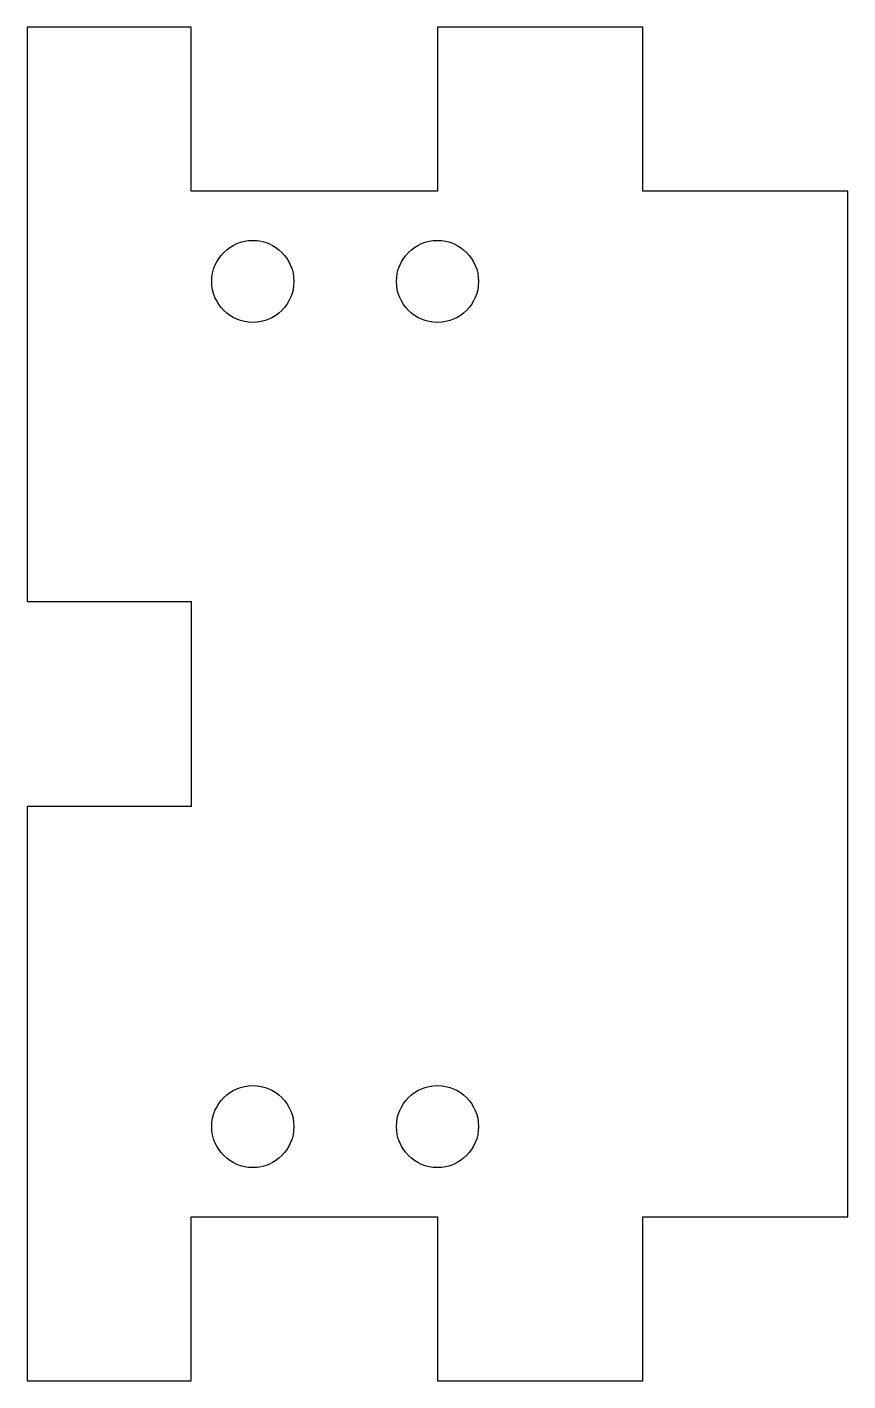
# Model space of a CAD drawing. Header units: millimetres. Extents: x 0 to 20, y -33 to 0.
import ezdxf

# ---------------------------------------------------------------- set-up
doc = ezdxf.new("R2010")
doc.units = ezdxf.units.MM

msp = doc.modelspace()

# ---------------------------------------------------------------- linework, layer by layer
at = {"color": 7, "linetype": 'Continuous', "lineweight": 25}
for p, q in [((4, 0), (0, 0)), ((0, 0), (0, -14)), ((4, -4), (4, 0)), ((15, 0), (10, 0)), ((10, 0), (10, -4)), ((15, -4), (15, 0)), ((10, -4), (4, -4)), ((20, -4), (15, -4)), ((20, -29), (20, -4)), ((0, -14), (4, -14)), ((4, -14), (4, -19)), ((4, -19), (0, -19)), ((0, -19), (0, -33)), ((4, -33), (4, -29)), ((4, -29), (10, -29)), ((10, -29), (10, -33)), ((15, -33), (15, -29)), ((15, -29), (20, -29)), ((0, -33), (4, -33)), ((10, -33), (15, -33))]:
    msp.add_line(p, q, dxfattribs=at)
for centre in [(5.5, -6.2), (10, -6.2), (5.5, -26.8), (10, -26.8)]:
    msp.add_circle(centre, 1, dxfattribs=at)

doc.saveas('drawing.dxf')
